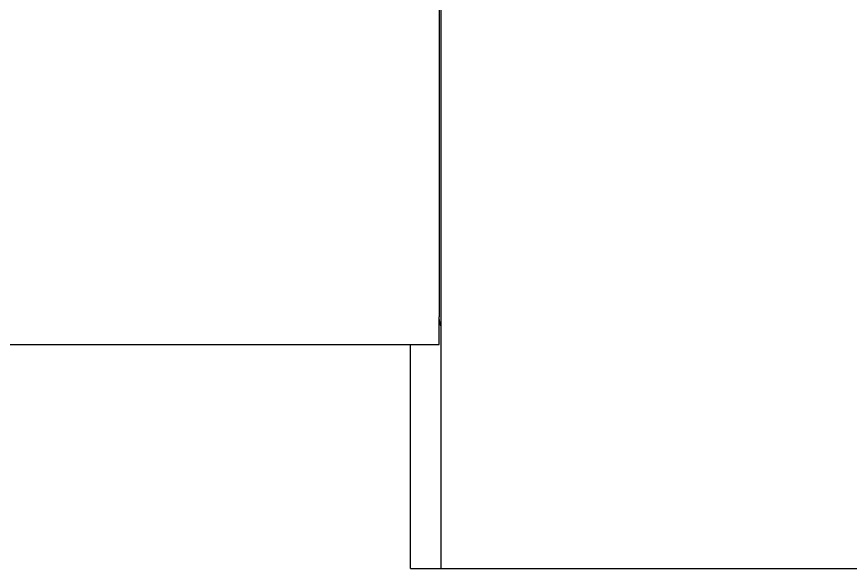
# Model space of a CAD drawing. Header units: millimetres. Extents: x -1283 to 2747, y -259 to 2557.
# Drawn here: x 1403.8 to 1479.4, y 1281.4 to 1331.5 of the extents above; entities that cross this region are included whole.
import ezdxf

# ---------------------------------------------------------------- set-up
doc = ezdxf.new("R2010")
doc.units = ezdxf.units.MM
doc.header["$MEASUREMENT"] = 0
doc.layers.add('Utwórz2D linie widoczne', color=7, linetype='Continuous', true_color=0x000000)

msp = doc.modelspace()

# ---------------------------------------------------------------- linework, layer by layer
at = {"layer": 'Utwórz2D linie widoczne'}
for p, q in [((1442.314, 1281.382), (1442.314, 2061.382)), ((1442.15, 1339.217), (1442.15, 1304.217)), ((1442.15, 1301.717), (1442.15, 1304.217)), ((1442.154, 1304.086), (1442.151, 1304.172)), ((1442.16, 1304), (1442.154, 1304.086)), ((1442.169, 1303.914), (1442.16, 1304)), ((1442.181, 1303.828), (1442.169, 1303.914)), ((1442.196, 1303.743), (1442.181, 1303.828)), ((1442.214, 1303.658), (1442.196, 1303.743)), ((1442.235, 1303.574), (1442.214, 1303.658)), ((1442.258, 1303.491), (1442.235, 1303.574)), ((1442.285, 1303.408), (1442.258, 1303.491)), ((1442.314, 1303.327), (1442.285, 1303.408)), ((1142.15, 1301.717), (1442.15, 1301.717)), ((1439.549, 1281.382), (1439.549, 1301.717)), ((1439.55, 1281.382), (1442.315, 1281.382)), ((1442.315, 1281.382), (1446.314, 1281.382)), ((1446.314, 1281.382), (1518.314, 1281.382))]:
    msp.add_line(p, q, dxfattribs=at)

doc.saveas('drawing.dxf')
